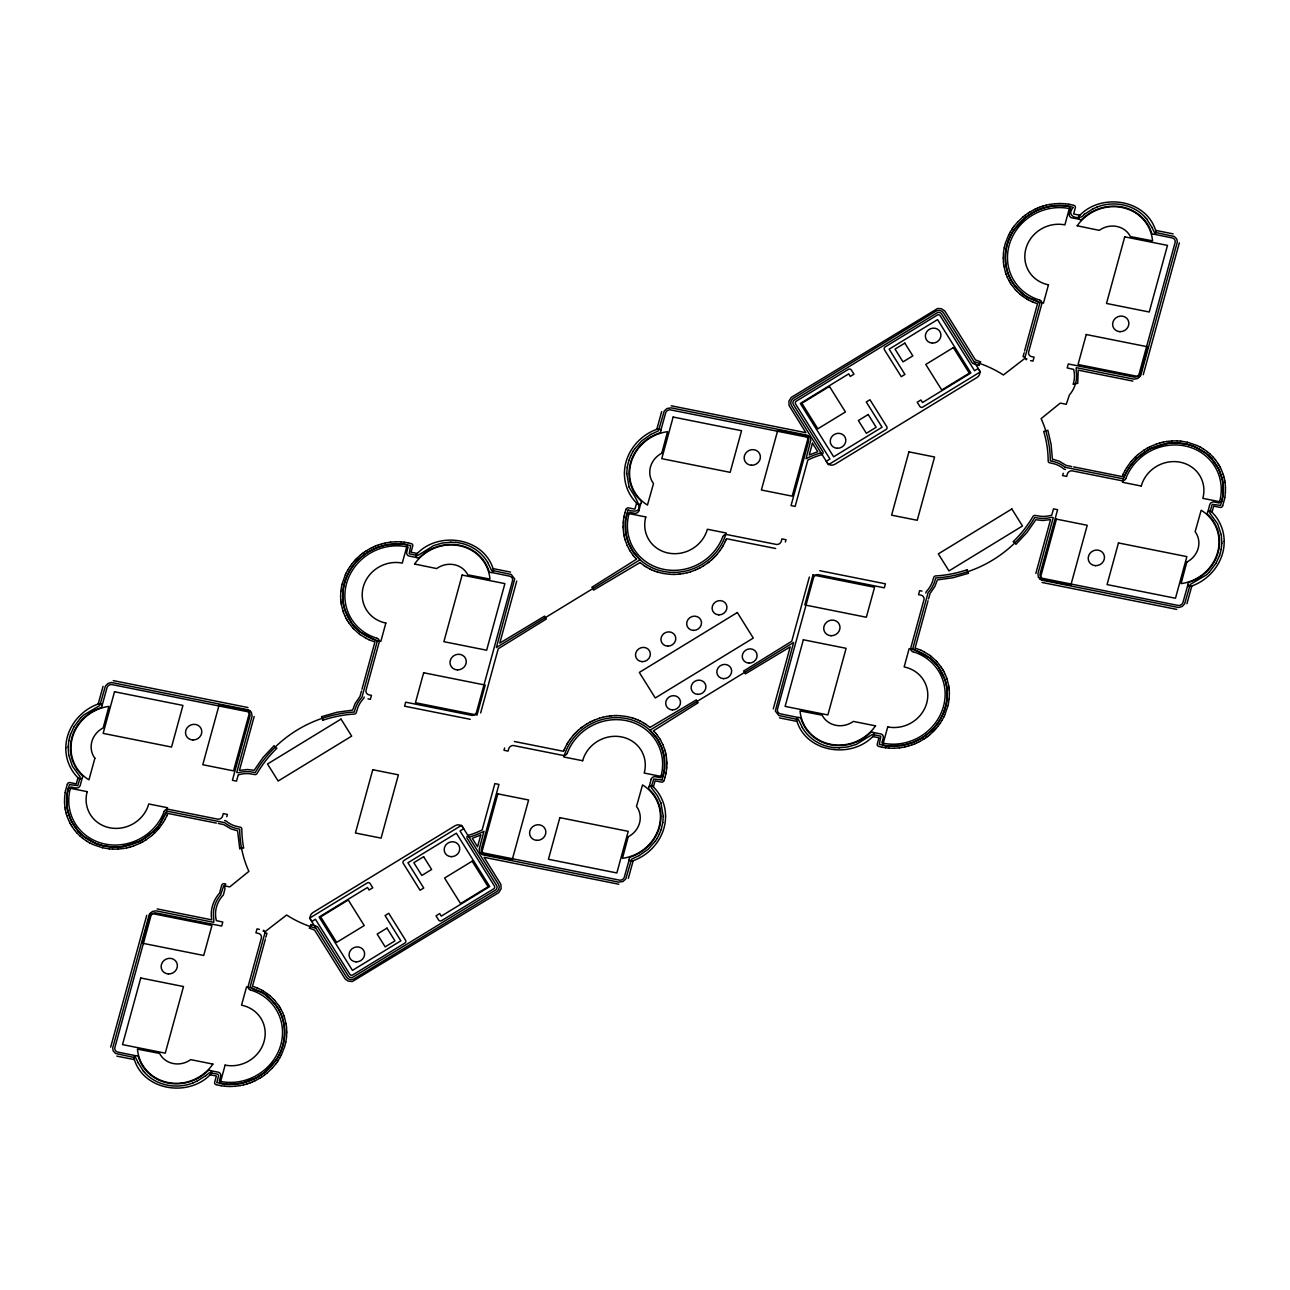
<?xml version="1.0" encoding="UTF-8"?>
<svg xmlns="http://www.w3.org/2000/svg" width="1290" height="1290" viewBox="0 0 1290 1290"><rect width="100%" height="100%" fill="white"/><g stroke="black" fill="none" stroke-linecap="round" stroke-linejoin="round"><path stroke-width="1.5" d="M626.747 473.559L627.214 467.319M663.254 816.441L662.786 822.681M286.783 1032.145L286.525 1037.095M340.625 596.077L340.866 591.126M623.135 526.094L623.231 522.837M666.865 763.906L666.769 767.163M949.375 693.923L949.134 698.874M1003.217 257.855L1003.475 252.905M68.144 746.894L68.709 755.15M1221.856 543.106L1221.291 534.85M68.144 746.878L68.822 740.654M1221.856 543.122L1221.179 549.346M64.613 797.543L64.532 802.477M1225.387 492.457L1225.468 487.523M64.613 797.446L65.193 792.512M623.247 522.74L623.376 521.144M666.624 768.856L666.753 767.26M1225.387 492.554L1224.807 497.488M286.525 1037.192L285.767 1042.127M340.882 591.046L341.624 586.112M623.376 521.063L623.828 517.806M666.624 768.937L666.172 772.194M949.118 698.954L948.376 703.889M1003.475 252.808L1004.233 247.874M627.214 467.319L628.843 460.482M662.786 822.681L661.157 829.518M65.209 792.415L65.5 790.835M623.844 517.709L624.134 516.129M665.866 773.871L666.156 772.291M1224.5 499.166L1224.79 497.585M68.822 740.637L69.612 737.219M1221.179 549.363L1220.388 552.781M65.516 790.754L67.306 784.256M110.666 1047.141L146.738 915.287M254.178 716.514L239.44 770.42L247.261 769.501L254.194 770.259L263.128 757.391L274.109 745.636A4.676 4.354 -27.6 0 0 276.834 748.216L276.899 748.232A114.552 106.731 -27.6 0 0 257.629 772.5L257.049 773.484A2.161 2 -27.6 0 1 254.662 774.564L249.808 773.726A28.364 26.429 -27.6 0 0 241.617 774.065L238.844 774.71A2.161 2 -27.6 0 1 238.279 774.758L236.522 781.127L232.41 780.305L250.002 715.966A4.305 4.015 -27.6 0 0 247.309 711.645L111.746 684.538A4.305 4.015 -27.6 0 0 107.086 687.393L102.152 705.34M341.64 586.015L341.995 584.451M285.413 1043.771L285.751 1042.207M516.726 581.081L499.778 643.13L544.654 616.104A4.676 4.354 -27.6 0 0 546.428 618.926L498.23 648.773L480.654 712.935M624.15 516.048L624.924 512.823M665.85 773.952L665.076 777.177M773.274 708.919L790.222 646.871L745.346 673.896A4.676 4.354 -27.6 0 0 743.572 671.074L791.77 641.227L809.346 577.065M1004.249 247.793L1004.587 246.229M948.005 705.549L948.36 703.985M1035.822 573.486L1050.56 519.58L1042.739 520.499L1035.805 519.741L1026.888 532.577L1015.891 544.364A4.676 4.354 -27.6 0 0 1013.166 541.784L1013.101 541.768A114.552 106.731 -27.6 0 0 1032.371 517.5L1032.951 516.516A2.161 2 -27.6 0 1 1035.338 515.436L1040.192 516.274A28.364 26.429 -27.6 0 0 1048.383 515.935L1051.737 515.242L1053.479 508.873L1057.59 509.695L1039.998 574.034A4.305 4.015 -27.6 0 0 1042.691 578.355L1178.254 605.462A4.305 4.015 -27.6 0 0 1182.914 602.607L1187.88 584.805M1179.334 242.859L1143.263 374.713M1224.484 499.246L1222.694 505.745M342.011 584.354L345.333 574.743M285.38 1043.868L284.51 1047.077M1004.62 246.132L1005.49 242.923M947.989 705.646L944.667 715.257M77.981 777.773L76.32 783.869L69.837 782.578A2.161 2 -27.6 0 0 67.435 783.917L67.37 784.046M98.169 704.05L103.055 686.312M226.766 816.731L227.395 814.425L223.299 813.603L222.525 816.328A4.305 4.015 -27.6 0 1 217.865 819.166L168.313 809.282A3.644 3.386 -27.6 0 0 164.072 811.555M263.225 931.267L263.273 931.074A2.161 2 -27.6 0 1 263.724 930.235L263.918 930.477A4.676 4.354 -27.6 0 0 266.917 933.315L266.159 936.33A2.161 2 -27.6 0 1 265.788 937.072L265.708 937.169M265.434 939.007L252.501 986.237L256.871 987.818M361.974 689.215L374.906 641.985L368.972 639.727M364.183 696.971L363.974 697.713A2.161 2 -27.6 0 1 363.538 698.535L361.716 700.696A28.364 26.429 -27.6 0 0 357.749 707.791L356.33 712.451A2.161 2 -27.6 0 1 354.282 714.079L353.121 714.144A114.552 106.731 -27.6 0 0 322.565 720.336L322.581 720.272A4.676 4.354 -27.6 0 0 321.468 716.708L337.012 712.257L352.638 710.113L355.072 703.647L359.991 696.439L361.232 691.891A2.161 2 -27.6 0 1 361.603 691.166L361.7 691.053M504.616 747.974L503.971 750.28L508.083 751.103L508.841 748.394A4.305 4.015 -27.6 0 1 513.517 745.539L563.053 755.424A3.644 3.386 -27.6 0 0 567.294 753.15M636.615 503.052L634.938 509.163L628.488 507.873A2.161 2 -27.6 0 0 626.053 509.211L625.956 509.469M656.803 429.344L661.689 411.591M660.77 430.634L665.721 412.671A4.305 4.015 -27.6 0 1 670.381 409.833L805.944 436.939A4.305 4.015 -27.6 0 1 808.637 441.245L791.044 505.583L795.14 506.406L807.846 460.046A78.642 73.272 -27.6 0 1 820.408 455.064L821.504 454.741A2.161 2 -27.6 0 0 822.827 451.677L793.221 404.254A3.596 3.338 -27.6 0 1 794.366 400.029L937.12 312.825A3.596 3.338 -27.6 0 1 941.442 313.696L972.144 362.78A2.161 2 -27.6 0 0 973.257 363.603L979.223 365.505A4.676 4.354 -27.6 0 1 980.739 361.877L975.433 359.91L944.844 311.051L941.41 308.729L937.653 308.471L791.221 397.417L788.883 401.271L789.109 405.576L805.879 432.682L671.203 405.786M661.802 453.193L667.559 431.666A42.022 39.152 -27.6 0 0 630.971 463.046A42.022 39.152 -27.6 0 0 647.467 505.051L653.498 483.573A21.495 20.027 -27.6 0 1 661.818 453.225M628.198 836.807L622.441 858.334A42.022 39.152 -27.6 0 0 659.029 826.955A42.022 39.152 -27.6 0 0 642.533 784.949L636.502 806.427A21.495 20.027 -27.6 0 1 628.182 836.775M629.246 859.511L624.279 877.329A4.305 4.015 -27.6 0 1 619.619 880.167L484.056 853.061A4.305 4.015 -27.6 0 1 481.363 848.756L498.956 784.417L494.86 783.594L482.154 829.954A78.642 73.272 -27.6 0 1 469.592 834.936L468.496 835.259A2.161 2 -27.6 0 0 467.174 838.323L496.779 885.746A3.596 3.338 -27.6 0 1 495.634 889.971L352.88 977.175A3.596 3.338 -27.6 0 1 348.558 976.304L317.856 927.22A2.161 2 -27.6 0 0 316.743 926.397L310.777 924.495A4.676 4.354 -27.6 0 1 309.261 928.123L314.567 930.09L345.156 978.949L348.09 981.093L352.347 981.529L498.779 892.583L501.117 888.729L500.891 884.424L484.121 857.318L618.797 884.214M633.197 860.656L628.311 878.409M653.385 786.948L655.062 780.837L661.544 782.127A2.161 2 -27.6 0 0 663.947 780.789L664.044 780.531M785.384 542.026L786.029 539.72L781.917 538.898L781.159 541.606A4.305 4.015 -27.6 0 1 776.483 544.461L726.947 534.576A3.644 3.386 -27.6 0 0 722.706 536.85M925.817 593.029L926.026 592.287A2.161 2 -27.6 0 1 926.462 591.465L928.284 589.304A28.364 26.429 -27.6 0 0 932.251 582.209L933.67 577.549A2.161 2 -27.6 0 1 935.718 575.921L936.879 575.856A114.552 106.731 -27.6 0 0 967.436 569.664L967.419 569.729A4.676 4.354 -27.6 0 0 968.532 573.292L952.988 577.743L937.362 579.887L934.928 586.353L930.009 593.561L928.768 598.109A2.161 2 -27.6 0 1 928.397 598.834L928.3 598.947M928.026 600.785L915.094 648.015L921.028 650.273M1024.566 350.993L1037.499 303.763L1033.129 302.183M1026.775 358.733L1026.727 358.926A2.161 2 -27.6 0 1 1026.276 359.765L1026.082 359.523A4.676 4.354 -27.6 0 0 1023.083 356.685L1023.841 353.67A2.161 2 -27.6 0 1 1024.212 352.928L1024.292 352.831M1063.234 473.269L1062.605 475.575L1066.701 476.397L1067.475 473.672A4.305 4.015 -27.6 0 1 1072.135 470.834L1121.687 480.719A3.644 3.386 -27.6 0 0 1125.928 478.445M1191.831 585.95L1186.945 603.688M1212.02 512.227L1213.68 506.132L1220.163 507.422A2.161 2 -27.6 0 0 1222.565 506.083L1222.662 505.825M69.612 737.203L70.45 734.51M1220.388 552.797L1219.55 555.49M624.941 512.727L625.924 509.55M665.06 777.273L664.076 780.45M638.84 510.743L640.759 503.519M651.16 779.257L649.241 786.481M284.477 1047.158L281.317 1055.043M627.956 510.066L625.489 521.176L625.698 532.415M662.044 779.934L664.511 768.824L664.302 757.585M1005.523 242.843L1008.683 234.957M628.843 460.466L630.665 455.838M661.157 829.535L659.335 834.162M70.45 734.51L74.014 726.738M1219.55 555.49L1215.986 563.262M627.956 510.034C649.95 516.145 632.793 494.183 629.117 487.072M662.044 779.966L653.724 778.983L651.144 787.368L657.303 795.559L660.883 802.928M167.377 814.571L167.845 813.409L216.349 823.101M564.004 750.135L563.537 751.312L514.339 741.492M725.996 539.865L726.463 538.688L775.661 548.508M1122.623 475.429L1122.155 476.591L1073.651 466.899M166.684 816.151L167.345 814.651M564.036 750.054L564.697 748.555M725.303 541.445L725.964 539.946M1122.655 475.349L1123.316 473.849M630.665 455.838L633.003 451.403M659.335 834.162L656.997 838.597M166.636 816.231L165.136 819.247M345.381 574.663L346.091 573.179M564.73 748.474L567.084 743.943M725.27 541.526L722.916 546.057M943.909 716.821L944.619 715.337M1123.364 473.769L1124.864 470.753M346.123 573.099L347.719 570.132M281.268 1055.123L279.672 1058.09M1008.732 234.877L1010.328 231.91M943.877 716.901L942.281 719.868M165.104 819.327L163.395 822.246M1124.896 470.673L1126.605 467.754M74.014 726.721L80.528 718.078M1215.986 563.279L1209.472 571.922M347.768 570.051L349.574 567.181M279.624 1058.171L277.834 1061.057M567.132 743.862L567.971 742.46M722.029 547.541L722.868 546.138M1010.376 231.829L1012.166 228.943M942.232 719.949L940.426 722.819M633.019 451.403L634.567 448.985M656.981 838.597L655.433 841.015M163.346 822.327L159.331 827.938M276.044 1060.057C287.831 1043.223 287.686 1018.616 274.012 1002.878M568.019 742.379L569.906 739.557M721.981 547.621L720.094 550.443M1013.956 229.942C1002.169 246.777 1002.314 271.384 1015.988 287.122M1126.654 467.673L1130.669 462.062M349.622 567.1L350.558 565.746M276.028 1060.074L264.627 1072.409M276.834 1062.492L277.785 1061.122M1012.215 228.878L1013.166 227.508M1013.972 229.926L1025.373 217.591M939.443 724.254L940.378 722.9M634.583 448.968L641.775 440.825L650.724 434.472M655.417 841.032L648.225 849.175L639.276 855.528M350.606 565.665L351.606 564.327M275.802 1063.895L276.786 1062.557M569.97 739.476L573.163 735.429M720.03 550.524L716.837 554.571M1013.214 227.443L1014.198 226.105M938.394 725.673L939.394 724.335M82.125 778.225L80.206 785.449A3.644 3.386 -27.6 0 1 75.9 787.997L70.789 786.981L70.402 788.303A49.907 46.505 -27.6 0 0 102.958 843.579A49.907 46.505 -27.6 0 0 164.024 811.813M1207.875 511.775L1209.794 504.551A3.644 3.386 -27.6 0 1 1214.1 502.004L1219.211 503.019L1219.598 501.697A49.907 46.505 -27.6 0 0 1187.042 446.421A49.907 46.505 -27.6 0 0 1125.976 478.187M351.654 564.262L353.815 561.618M275.738 1063.976L272.416 1067.927M1014.263 226.024L1017.584 222.073M938.346 725.738L936.185 728.382M158.202 829.276L159.283 828.003M1130.717 461.997L1131.798 460.724M353.879 561.537L354.976 560.295M158.154 829.341L154.574 833.098M715.66 555.877L716.772 554.635M573.228 735.365L574.34 734.123M1131.846 460.659L1135.426 456.902M935.024 729.705L936.121 728.463M355.04 560.231L356.201 559.022M154.3 830.534C161.202 826.293 162.056 815.393 167.765 811.281L224.783 822.681A30.476 28.396 -27.6 0 0 237.537 828.744L239.714 829.18L239.714 830.308A116.713 108.731 -27.6 0 0 248.228 869.928L248.873 871.379L229.733 886.907L223.75 885.698L220.606 895.002A30.525 28.445 -27.6 0 0 213.85 919.173L213.721 922.334L156.026 910.837L152.349 911.482L149.253 914.513L112.665 1048.061L113.246 1051.011L115.632 1053.495L135.789 1057.832L138.143 1062.734M1017.649 222.009L1022.68 217.204M714.45 557.151L715.595 555.942M574.405 734.058L575.55 732.849M272.351 1067.991L267.32 1072.796M1135.7 459.466L1129.347 467.27L1122.784 478.719L1065.217 467.319M933.799 730.979L934.96 729.769M80.528 718.062L83.141 715.531M1209.472 571.938L1206.86 574.469M356.266 558.957L357.459 557.78M153.091 831.727L154.284 830.55M713.193 558.393L714.386 557.216M575.614 732.784L576.807 731.607M1135.716 459.45L1136.909 458.272M932.541 732.22L933.734 731.043M357.524 557.715L360.071 555.426M153.075 831.744L142.206 839.822M154.494 833.163L151.946 835.469M711.903 559.586L713.128 558.457M576.872 731.543L578.097 730.414M1135.506 456.837L1138.054 454.531M1136.925 458.256L1147.794 450.178M932.476 732.285L929.929 734.574M711.838 559.65L709.21 561.876M578.162 730.35L580.79 728.124M83.705 715.031L99.814 705.517L105.361 686.183L107.844 683.506L111.44 682.475L248.599 709.887L251.34 712.193L252.114 716.144L236.747 772.388L238.457 772.726A30.476 28.396 -27.6 0 1 253.033 772.194L255.21 772.565L255.807 771.549A116.713 108.731 -27.6 0 1 353.089 712.112L354.282 712.048L354.847 709.935A30.476 28.396 -27.6 0 1 361.926 697.31L377.148 641.662L374.503 639.663M1206.295 574.969L1190.186 584.483L1184.639 603.817L1182.156 606.494L1178.56 607.525L1041.401 580.113L1038.402 577.34L1037.886 573.856L1053.253 517.613L1051.543 517.274A30.476 28.396 -27.6 0 1 1036.95 517.871L1034.79 517.435L1034.193 518.451A116.713 108.731 -27.6 0 1 936.911 577.888L935.718 577.952L935.153 580.065A30.476 28.396 -27.6 0 1 928.074 592.691L912.852 648.338L915.497 650.337M360.152 555.361L361.442 554.297M362.764 555.829C348.461 566.955 340.157 585.918 343.43 603.962M151.865 835.533L146.27 839.693M1022.744 217.139L1025.453 214.995M267.256 1072.861L264.547 1075.005M1138.135 454.467L1143.73 450.307M927.236 734.171C941.539 723.045 949.843 704.082 946.57 686.038M928.558 735.703L929.848 734.639M1084.293 214.333C1080.069 221.154 1064.766 216.591 1073.28 207.4C1060.283 203.739 1045.835 205.658 1033.919 211.995M205.707 1075.667L209.641 1072.635L217.849 1074.231L218.639 1075.489L216.752 1082.649L228.346 1084.406L241.746 1083.229L256.081 1078.005M1084.31 214.317L1092.969 208.851M205.691 1075.683L197.031 1081.149M361.522 554.249L362.845 553.216M362.78 555.813L364.119 554.781M1025.389 217.575L1033.903 212.011M707.807 562.956L709.129 561.94M580.871 728.06L582.193 727.044M264.611 1072.425L256.097 1077.988M925.881 735.219L927.22 734.187M927.155 736.784L928.477 735.751M362.925 553.168L364.28 552.184M364.135 554.764L368.343 551.926M1025.518 214.946L1028.356 212.963M707.726 563.021L703.405 565.939M582.274 726.98L586.595 724.061M264.482 1075.054L261.644 1077.037M925.865 735.236L921.657 738.074M925.72 737.816L927.075 736.832M364.361 552.136L365.747 551.185M924.253 738.815L925.639 737.864M365.828 551.136L370.327 548.492M1028.436 212.915L1029.855 212.011M146.189 839.742L143.238 841.548M1143.811 450.258L1146.762 448.452M260.145 1077.988L261.564 1077.086M924.172 738.864L919.673 741.508M826.293 461.304L829.97 459.047L795.559 403.98A2.161 2 -27.6 0 1 796.333 401.158L848.417 369.343A2.161 2 -27.6 0 1 851.319 369.924L853.98 374.181L850.304 376.438L848.707 373.874L800.3 403.447L833.646 456.805L882.054 427.232L866.267 401.98L869.944 399.739L886.794 426.7A2.161 2 -27.6 0 1 886.02 429.522L828.422 464.706L791.544 405.673A5.74 5.353 -27.6 0 1 793.608 398.126L935.734 311.293A5.74 5.353 -27.6 0 1 943.474 312.841L980.368 371.875L922.785 407.06A2.161 2 -27.6 0 1 919.883 406.479L917.222 402.222L920.899 399.981L922.495 402.528L970.886 372.971L937.54 319.614L889.149 349.171L904.935 374.439L901.258 376.68L884.408 349.719A2.161 2 -27.6 0 1 885.182 346.897L937.25 315.083A2.161 2 -27.6 0 1 940.152 315.663L974.563 370.73L978.239 368.472M311.761 921.528L315.437 919.27L349.848 974.337A2.161 2 -27.6 0 0 352.75 974.918L404.818 943.103A2.161 2 -27.6 0 0 405.592 940.281L388.742 913.32L385.065 915.561L400.851 940.829L352.46 970.386L319.114 917.029L367.505 887.472L369.101 890.019L372.778 887.778L370.117 883.521A2.161 2 -27.6 0 0 367.215 882.94L309.632 918.125L346.526 977.159A5.74 5.353 -27.6 0 0 354.266 978.707L496.392 891.874A5.74 5.353 -27.6 0 0 498.456 884.327L461.578 825.294L403.98 860.478A2.161 2 -27.6 0 0 403.206 863.3L420.056 890.261L423.733 888.02L407.946 862.768L456.354 833.195L489.7 886.552L441.293 916.126L439.697 913.562L436.02 915.819L438.681 920.076A2.161 2 -27.6 0 0 441.583 920.657L493.667 888.842A2.161 2 -27.6 0 0 494.441 886.02L460.03 830.954L463.707 828.696M368.36 551.91L377.502 547.428L387.29 544.67M1029.936 211.963L1034.515 209.448M703.324 565.988L700.325 567.697M586.676 724.013L589.675 722.303M260.064 1078.037L255.484 1080.552M921.64 738.09L912.498 742.572L902.71 745.33M142.19 839.838L139.207 841.419M141.69 842.402L143.158 841.596M1146.842 448.404L1148.31 447.598M1147.81 450.162L1150.793 448.581M650.724 434.456L658.448 430.812L664.253 410.994L667.091 408.462L671.316 407.882L807.218 435.182L809.943 437.439L810.813 440.293L806.04 458.708L806.992 458.224A80.802 75.272 -27.6 0 1 819.876 453.129L820.988 452.79M639.276 855.544L631.552 859.188L625.747 879.006L622.909 881.538L618.684 882.118L482.782 854.819L480.057 852.561L479.203 849.175L483.96 831.292L483.008 831.776A80.802 75.272 -27.6 0 1 470.124 836.871L469.012 837.21M370.407 548.443L371.907 547.669M140.11 843.208L141.61 842.451M698.745 568.503L700.228 567.745M589.772 722.255L591.255 721.497M1148.39 447.549L1149.89 446.791M918.093 742.331L919.593 741.557M1092.969 208.851L1097 207.093M197.031 1081.149L193 1082.907M1034.596 209.415L1036.112 208.69M371.988 547.637L373.519 546.912M697.132 569.261L698.648 568.551M139.175 841.435L123.05 846.498M140.03 843.257L133.579 845.95M1149.97 446.743L1156.42 444.05M1150.825 448.565L1166.95 443.502M591.352 721.449L592.868 720.739M916.481 743.088L918.012 742.363M253.888 1081.31L255.404 1080.585M1036.193 208.658L1037.74 207.98M373.6 546.879L375.132 546.202M695.504 569.97L697.051 569.309M592.949 720.691L594.497 720.03M914.868 743.798L916.4 743.121M252.26 1082.02L253.808 1081.342M1037.821 207.948L1039.385 207.319M375.229 546.17L376.777 545.541M695.423 570.003L690.521 571.793M594.577 719.997L599.479 718.207M913.223 744.459L914.771 743.83M250.615 1082.681L252.179 1082.052M1097.016 207.077C1113.302 200.595 1133.636 204.239 1145.439 217.591M192.984 1082.923C176.698 1089.405 156.364 1085.761 144.561 1072.409M1039.466 207.287L1041.046 206.706M376.874 545.509L378.454 544.944M911.546 745.056L913.126 744.491M248.954 1083.294L250.534 1082.713M1041.143 206.674L1042.723 206.158M378.534 544.912L381.824 543.88M1156.517 444.018L1159.807 442.986M133.483 845.982L130.193 847.014M911.466 745.088L908.176 746.12M247.277 1083.842L248.857 1083.326M1042.82 206.126L1046.142 205.191M690.424 571.825L687.119 572.76M599.576 718.175L602.881 717.24M247.18 1083.874L243.858 1084.809M381.921 543.848L385.258 543.025M1159.887 442.954L1161.516 442.535M128.484 847.465L130.113 847.046M908.079 746.152L904.742 746.975M1046.222 205.174L1049.576 204.449M1161.613 442.502L1163.241 442.131M687.022 572.776L683.668 573.502M602.978 717.224L606.332 716.498M126.759 847.869L128.387 847.498M243.778 1084.825L240.424 1085.551M385.339 543.009L390.467 542.139M1163.322 442.115L1166.708 441.486M126.678 847.885L123.292 848.514M904.661 746.991L899.533 747.861M1154.179 234.248L1172.465 237.973A4.305 4.015 -27.6 0 1 1175.158 242.294L1139.022 374.293A4.305 4.015 -27.6 0 1 1134.361 377.148L1068.281 363.957L1067.185 367.956L1073.683 369.392A2.161 2 -27.6 0 0 1073.732 369.972L1074.054 371.294A28.364 26.429 -27.6 0 1 1073.119 384.339L1077.747 383.291L1078.198 370.149L1132.83 381.082M491.571 572.47L509.856 576.211A4.305 4.015 -27.6 0 1 512.565 580.532L476.413 712.515A4.305 4.015 -27.6 0 1 471.753 715.37L405.673 702.179L404.576 706.178L470.237 719.304M798.429 717.53L780.144 713.789A4.305 4.015 -27.6 0 1 777.435 709.468L813.587 577.485A4.305 4.015 -27.6 0 1 818.247 574.63L884.327 587.821L885.424 583.822L819.763 570.696M135.821 1055.752L117.535 1052.027A4.305 4.015 -27.6 0 1 114.842 1047.706L150.978 915.707A4.305 4.015 -27.6 0 1 155.638 912.852L221.719 926.043L222.815 922.044L216.317 920.608A2.161 2 -27.6 0 0 216.269 920.028L215.946 918.706A28.364 26.429 -27.6 0 1 222.235 896.227L222.993 895.405A2.161 2 -27.6 0 0 223.509 894.502L224.992 888.617A4.676 4.354 -27.6 0 1 225.831 884.118L224.299 883.698A2.161 2 -27.6 0 0 221.703 885.295L219.542 893.18C213.092 900.259 209.931 910.385 211.802 919.851L157.17 908.918M1049.673 204.433L1054.817 203.739M387.322 544.67L404.012 544.235M683.571 573.518L680.185 574.034M606.429 716.482L609.815 715.966M902.677 745.33L885.988 745.765M240.327 1085.567L235.183 1086.261M1166.789 441.486L1171.933 440.938M1166.966 443.502L1171.981 442.986M123.034 846.498L118.019 847.014M123.211 848.514L118.067 849.062M390.564 542.139L395.708 541.768M678.443 574.211L680.088 574.05M609.912 715.95L611.557 715.789M899.436 747.861L894.293 748.232M1054.898 203.723L1060.057 203.514M678.346 574.227L674.944 574.421M611.654 715.773L615.056 715.579M235.103 1086.277L229.942 1086.486M1172.03 440.938L1177.173 440.89M1171.997 442.97L1177.012 442.922M118.003 847.03L112.988 847.079M117.971 849.062L112.827 849.11M450.791 542.187L442.131 543.074L433.73 545.573L417.605 555.603L409.204 553.781L410.688 545.589L404.028 544.251M839.21 747.813L847.869 746.926L856.27 744.427L872.395 734.397L880.796 736.219L879.329 744.378L885.972 745.749M395.804 541.752L400.932 541.865M673.187 574.437L674.847 574.421M615.153 715.579L616.813 715.563M894.196 748.248L889.068 748.135M450.807 542.187L455.822 542.413M839.193 747.813L834.179 747.587M1060.154 203.514L1063.54 203.643M673.106 574.437L669.703 574.308M616.894 715.563L620.297 715.692M229.846 1086.486L226.459 1086.357M1177.27 440.89L1180.64 441.132M1177.028 442.922L1186.881 444.244M112.972 847.079L103.119 845.756M112.73 849.11L109.36 848.868M1063.637 203.643L1065.266 203.788M401.029 541.881L404.383 542.219M669.623 574.308L662.85 573.405M620.377 715.692L627.15 716.595M888.971 748.119L885.617 747.781M224.734 1086.212L226.363 1086.357M455.838 542.413C468.802 543.606 481.202 551.056 487.668 562.456M834.162 747.587C821.198 746.394 808.798 738.944 802.332 727.544M1065.363 203.804L1068.7 204.239M1180.737 441.132L1187.461 442.26M109.263 848.868L102.539 847.74M224.637 1086.196L221.3 1085.761M404.48 542.235L407.801 542.784M885.52 747.765L882.199 747.216M1068.797 204.255L1070.394 204.562M219.606 1085.438L221.203 1085.745M1079.907 215.236L1073.635 213.979L1075.36 207.674A2.161 2 -27.6 0 0 1074.086 205.433L1073.957 205.4M1155.614 230.378L1173.142 233.877M1030.597 360.636L1032.984 361.119L1034.08 357.12L1031.29 356.54A4.305 4.015 -27.6 0 1 1028.582 352.218L1041.772 303.972A3.644 3.386 -27.6 0 0 1039.659 300.022M1052.463 461.256L1050.286 460.82L1050.286 459.691A116.713 108.731 -27.6 0 0 1041.772 420.072L1041.127 418.621L1060.267 403.093L1066.25 404.302L1069.394 394.998A30.525 28.445 -27.6 0 0 1076.15 370.827L1076.279 367.666L1134.039 379.179L1137.716 378.486L1140.747 375.487L1177.335 241.939L1176.786 239.053L1174.368 236.505L1154.211 232.168L1151.857 227.266M1065.443 469.463L1064.669 469.318A2.161 2 -27.6 0 1 1063.847 468.947L1061.702 467.319A28.364 26.429 -27.6 0 0 1054.527 463.916L1049.737 462.82A2.161 2 -27.6 0 1 1048.173 460.949L1048.157 459.837A114.552 106.731 -27.6 0 0 1044.094 432.779L1043.691 431.457L1047.835 430.263L1051.076 444.26L1052.398 459.143L1059.009 461.094L1066.233 465.416L1070.91 466.351A2.161 2 -27.6 0 1 1071.651 466.657L1071.748 466.738M1042.014 582.467L1176.738 609.396M921.995 591.126L919.625 590.659L918.528 594.658L921.318 595.238A4.305 4.015 -27.6 0 1 924.011 599.56L910.821 647.79A3.644 3.386 -27.6 0 0 912.949 651.756M417.299 553.458L411.026 552.217L412.752 545.896A2.161 2 -27.6 0 0 411.494 543.671L407.882 542.8M493.006 568.6L510.55 572.099M416.686 557.554L409.253 556.071A3.644 3.386 -27.6 0 1 406.753 552.056L408.108 547.089L406.753 546.783A49.907 46.505 -27.6 0 0 347.204 581.306A49.907 46.505 -27.6 0 0 376.793 638.211M873.427 732.526L880.844 733.946A3.644 3.386 -27.6 0 1 883.247 737.944L881.892 742.911L883.247 743.217A49.907 46.505 -27.6 0 0 942.796 708.694A49.907 46.505 -27.6 0 0 913.207 651.789M779.45 717.901L796.994 721.4M872.701 736.542L878.974 737.783L877.248 744.104A2.161 2 -27.6 0 0 878.506 746.329L882.118 747.2M368.005 698.874L370.375 699.341L371.472 695.342L368.682 694.762A4.305 4.015 -27.6 0 1 365.989 690.44L379.179 642.21A3.644 3.386 -27.6 0 0 377.051 638.244M113.262 680.604L247.986 707.533M224.557 820.537L225.331 820.682A2.161 2 -27.6 0 1 226.153 821.053L228.298 822.681A28.364 26.429 -27.6 0 0 235.473 826.084L240.263 827.18A2.161 2 -27.6 0 1 241.827 829.051L241.843 830.163A114.552 106.731 -27.6 0 0 243.488 846.982L243.697 848.111A4.676 4.354 -27.6 0 0 239.763 848.965L237.602 830.857L230.991 828.906L223.767 824.584L219.09 823.649A2.161 2 -27.6 0 1 218.349 823.343L218.252 823.262M259.403 929.364L257.016 928.881L255.92 932.88L258.709 933.46A4.305 4.015 -27.6 0 1 261.418 937.782L248.228 986.028A3.644 3.386 -27.6 0 0 250.341 989.978M116.858 1056.123L134.386 1059.622M210.093 1074.764L216.365 1076.021L214.656 1082.294A2.161 2 -27.6 0 0 215.914 1084.568L216.172 1084.648M1070.49 204.578L1073.748 205.336M662.77 573.373L657.852 572.147M627.23 716.627L632.148 717.853M219.51 1085.422L216.252 1084.664M1187.542 442.276L1197.152 445.534M1186.897 444.26L1193.169 446.163M103.103 845.74L96.831 843.837M102.458 847.724L92.848 844.466M973.982 361.651L975.643 362.151A116.713 108.731 -27.6 0 1 1003.378 374.987L1024.679 358.523L1039.724 303.569C1036.563 298.748 1026.84 299.103 1022.889 293.781M316.018 928.349L314.357 927.849A116.713 108.731 -27.6 0 1 286.622 915.013L265.321 931.477L250.276 986.431C253.162 991.462 263.353 990.736 267.111 996.219M656.223 571.631L657.771 572.115M632.229 717.885L633.777 718.369M915.529 650.337L929.719 657.997M654.627 571.051L656.142 571.599M633.858 718.401L635.373 718.949M374.471 639.663L360.281 632.003M1193.186 446.163L1194.685 446.759M653.03 570.422L654.53 571.019M635.47 718.981L636.97 719.578M95.315 843.241L96.814 843.837M1031.581 301.505L1033.048 302.134M1194.701 446.759L1205.844 453.258M651.482 569.745L652.95 570.39M637.05 719.61L638.518 720.255M95.299 843.241L84.156 836.742M256.952 987.866L258.419 988.495M1031.484 301.457L1028.533 299.99M1197.233 445.582L1200.184 447.05M921.108 650.305L924.059 651.773M649.95 569.019L651.402 569.712M638.598 720.288L640.05 720.981M368.892 639.695L365.941 638.228M92.767 844.418L89.816 842.951M258.516 988.543L261.467 990.011M649.87 568.987L646.983 567.423M640.13 721.013L643.017 722.577M1027.066 299.167L1028.469 299.957M1200.264 447.082L1203.086 448.743M924.14 651.821L929.751 655.352M365.86 638.179L360.249 634.648M89.736 842.918L86.914 841.257M261.531 990.043L262.934 990.833M1026.985 299.135L1022.857 296.426M645.532 566.552L646.903 567.374M643.097 722.626L644.468 723.448M263.015 990.865L267.143 993.574M1203.167 448.791L1207.214 451.629M644.129 565.633L645.468 566.504M644.532 723.497L645.871 724.367M86.833 841.209L82.786 838.371M1079.182 219.252L1071.748 217.817A3.644 3.386 -27.6 0 1 1069.345 213.834L1070.716 208.851L1069.345 208.561A49.907 46.505 -27.6 0 0 1009.812 243.084A49.907 46.505 -27.6 0 0 1039.401 299.99M210.818 1070.748L218.252 1072.183A3.644 3.386 -27.6 0 1 220.655 1076.166L219.284 1081.149L220.655 1081.439A49.907 46.505 -27.6 0 0 280.188 1046.916A49.907 46.505 -27.6 0 0 250.599 990.011M644.049 565.584L640.114 562.617M645.951 724.416L649.886 727.383M1021.519 295.41L1022.776 296.361M929.816 655.401L931.09 656.352M358.91 633.648L360.184 634.599M267.224 993.639L268.481 994.59M1021.632 292.766L1022.873 293.765M1020.213 294.362L1021.438 295.362M1207.279 451.677L1209.762 453.774M1205.86 453.274L1209.456 456.402M931.154 656.417L936.04 660.819M929.735 657.997L930.961 658.997M359.039 631.004L360.265 632.003M358.846 633.584L353.96 629.181M84.14 836.726L80.544 833.598M82.721 838.323L80.238 836.226M268.562 994.638L269.787 995.638M267.127 996.235L268.368 997.235M1021.615 292.749L1017.036 288.331M1020.148 294.297L1016.552 290.959M930.977 659.013L935.556 663.431M640.05 562.553L593.61 590.111A4.676 4.354 -27.6 0 0 591.836 587.289L636.47 559.215M649.95 727.447L696.39 699.889A4.676 4.354 -27.6 0 0 698.164 702.711L653.53 730.785M359.023 630.987L354.444 626.569M269.852 995.703L273.448 999.04M268.385 997.251L272.964 1001.669M1209.826 453.838L1213.293 457.289M80.174 836.162L76.707 832.711M1210.375 513.871L1209.778 512.517L1212.245 504.358L1220.614 505.406L1222.936 495.731L1223.13 484.476M79.625 776.129L80.19 777.612L77.755 785.642L69.386 784.594L67.064 794.269L66.87 805.524M1209.472 456.418L1211.681 458.708M80.528 833.582L78.319 831.292M1210.391 513.888L1217.615 523.821L1221.291 534.834M79.609 776.112L72.385 766.179L68.709 755.166M1015.424 289.75L1016.504 290.895M936.105 660.883L937.169 662.028M636.405 559.15L634.245 556.748M653.595 730.85L655.755 733.252M352.831 627.972L353.895 629.117M273.496 999.105L274.577 1000.25M1145.456 217.591L1146.778 219.155M144.544 1072.409L143.222 1070.845M1213.358 457.353L1215.438 459.837M1211.697 458.724L1218.776 469.205L1222.372 479.719M1016.004 287.138L1017.036 288.315M1015.359 289.686L1011.344 284.526M937.233 662.093L941.265 667.236M935.573 663.447L936.605 664.64M353.396 625.36L354.428 626.553M352.767 627.908L348.735 622.764M274.641 1000.314L278.656 1005.474M272.964 1001.685L273.996 1002.862M78.303 831.276L71.224 820.795L67.628 810.281M76.642 832.647L74.562 830.163M936.621 664.656L938.572 667.14M633.197 555.458L634.18 556.683M655.82 733.317L656.803 734.542M353.379 625.344L351.428 622.86M1146.794 219.155L1151.857 227.266M143.206 1070.845L138.143 1062.734M1215.486 459.901L1218.276 463.9M633.148 555.393L630.342 551.394M656.852 734.607L659.658 738.606M74.514 830.099L71.724 826.1M938.572 667.156L945.022 679.83M633.035 551.572L640.098 559.747L496.392 647.532L514.694 578.984L511.211 574.469L491.49 570.341L487.685 562.456M656.965 738.428L649.902 730.253L793.608 642.468L775.306 711.016L778.854 715.547L798.51 719.659L802.316 727.544M351.428 622.844L344.978 610.17M1010.441 283.139L1011.295 284.461M941.313 667.317L942.168 668.623M633.019 551.556L628.004 541.703L625.698 532.431M656.981 738.444L661.996 748.297L664.302 757.569M347.832 621.377L348.687 622.683M278.704 1005.539L279.559 1006.861M1218.324 463.965L1219.131 465.303M1009.586 281.736L1010.393 283.074M942.216 668.704L943.022 670.042M629.488 549.975L630.294 551.33M659.706 738.67L660.512 740.025M346.978 619.958L347.784 621.296M279.608 1006.926L280.414 1008.264M70.869 824.697L71.676 826.035M1219.179 465.384L1219.937 466.754M1008.78 280.285L1009.538 281.655M943.055 670.123L943.812 671.493M629.456 549.911L627.246 545.557M660.544 740.089L662.754 744.443M346.188 618.507L346.945 619.877M280.462 1008.345L281.22 1009.715M70.063 823.246L70.821 824.616M1219.985 466.835L1221.388 469.721M1008.748 280.204L1007.329 277.318M943.861 671.574L945.264 674.46M346.139 618.426L344.736 615.54M281.252 1009.796L282.671 1012.682M70.015 823.165L68.612 820.279M1221.42 469.802L1223.162 474.365M1007.296 277.237L1006.087 274.238M945.296 674.541L946.505 677.524M627.198 545.476L625.457 540.929M662.802 744.524L664.543 749.071M344.704 615.459L343.495 612.476M282.704 1012.763L283.913 1015.762M68.58 820.198L66.838 815.635M629.101 487.072L626.747 473.575M660.899 802.928L663.254 816.425M1005.555 272.674L1006.071 274.157M946.538 677.605L947.037 679.088M342.963 610.912L343.463 612.395M283.929 1015.843L284.445 1017.326M1223.194 474.446L1223.646 475.946M1005.523 272.593L1003.959 266.24M947.07 679.169L948.65 685.522M945.038 679.846L946.554 686.006M624.973 539.349L625.44 540.849M664.56 749.151L665.027 750.651M344.962 610.154L343.446 603.994M342.93 610.831L341.35 604.478M284.477 1017.407L286.041 1023.76M66.354 814.054L66.806 815.554M1223.678 476.026L1224.081 477.542M624.553 537.737L624.957 539.268M665.043 750.732L665.447 752.264M65.919 812.458L66.322 813.974M1224.097 477.639L1224.452 479.171M624.183 536.124L624.521 537.656M665.479 752.344L665.817 753.876M65.548 810.829L65.903 812.361M1224.468 479.251L1224.774 480.799M1222.388 479.735L1223.13 484.443M623.86 534.495L624.167 536.043M665.834 753.957L666.14 755.505M67.612 810.265L66.87 805.557M65.226 809.201L65.532 810.749M1224.79 480.88L1225.032 482.444M1003.701 264.595L1003.943 266.159M948.666 685.619L948.908 687.167M666.156 755.585L666.398 757.149M623.602 532.851L623.844 534.415M341.092 602.833L341.334 604.381M286.058 1023.841L286.299 1025.405M64.968 807.556L65.209 809.12M1225.032 482.525L1225.468 487.426M1003.491 262.95L1003.685 264.514M948.924 687.264L949.118 688.828M666.414 757.23L666.833 762.132M623.586 532.77L623.167 527.868M340.882 601.172L341.076 602.736M286.315 1025.486L286.509 1027.05M64.968 807.476L64.532 802.574M1003.475 262.854L1003.217 257.936M949.118 688.908L949.263 690.489M340.737 599.511L340.882 601.092M286.525 1027.146L286.783 1032.064M949.263 690.585L949.375 693.843M340.737 599.415L340.625 596.157M666.849 762.229L666.865 763.809M623.135 526.191L623.151 527.771M462.82 827.277A5.74 5.353 -27.6 0 0 455.08 825.729L312.938 912.562A5.74 5.353 -27.6 0 0 310.874 920.109M827.18 462.723A5.74 5.353 -27.6 0 0 834.92 464.271L977.062 377.438A5.74 5.353 -27.6 0 0 979.126 369.891M722.642 537.091A49.907 46.505 -27.6 0 1 641.823 558.441L640.711 557.393A49.907 46.505 -27.6 0 1 629.036 513.597L629.423 512.275L634.535 513.291A3.644 3.386 -27.6 0 0 638.872 510.759M567.358 752.909A49.907 46.505 -27.6 0 1 648.177 731.559L649.289 732.607A49.907 46.505 -27.6 0 1 660.964 776.403L660.577 777.725L655.465 776.709A3.644 3.386 -27.6 0 0 651.128 779.241M1052.43 461.32A30.476 28.396 -27.6 0 1 1065.201 467.383M65.822 747.878C65.613 759.294 70.386 770.678 78.722 778.483A2.338 2.177 -27.6 0 0 81.963 778.386A2.338 2.177 -27.6 0 0 82.076 775.274A42.57 39.651 -27.6 0 1 100.539 707.823A2.338 2.177 -27.6 0 0 102.071 705.001A2.338 2.177 -27.6 0 0 99.201 703.679C80.496 709.774 65.919 727.915 65.822 747.845M624.441 473.172C624.247 484.572 629.004 495.973 637.341 503.777A2.338 2.177 -27.6 0 0 640.598 503.681A2.338 2.177 -27.6 0 0 640.695 500.552A42.57 39.651 -27.6 0 1 659.158 433.118A2.338 2.177 -27.6 0 0 660.706 430.279A2.338 2.177 -27.6 0 0 657.836 428.973C639.114 435.053 624.521 453.225 624.441 473.172M665.559 816.102C665.834 836.307 651.128 854.883 632.165 861.027A2.338 2.177 -27.6 0 1 629.294 859.721A2.338 2.177 -27.6 0 1 630.842 856.882A42.57 39.651 -27.6 0 0 649.305 789.432A2.338 2.177 -27.6 0 1 649.402 786.319A2.338 2.177 -27.6 0 1 652.659 786.223C660.819 793.866 665.559 804.928 665.559 816.102M1224.178 541.381C1224.452 561.585 1209.746 580.161 1190.799 586.321A2.338 2.177 -27.6 0 1 1187.929 584.999A2.338 2.177 -27.6 0 1 1189.461 582.161A42.57 39.651 -27.6 0 0 1207.94 514.726A2.338 2.177 -27.6 0 1 1208.037 511.614A2.338 2.177 -27.6 0 1 1211.278 511.517C1219.437 519.16 1224.178 530.222 1224.178 541.381M94.863 758.278L88.962 779.837A42.022 39.152 -27.6 0 1 72.353 737.767A42.022 39.152 -27.6 0 1 108.924 706.372L103.184 727.915A21.495 20.027 -27.6 0 0 94.896 758.262M114.52 691.746L103.136 733.381L171.538 747.055L182.938 705.42L114.52 691.746M150.382 913.191L142.174 943.167L203.739 955.471L211.947 925.494L150.382 913.191M140.755 977.997L122.518 1044.61L165.265 1053.156L183.502 986.544L140.755 977.997M219.187 704.775L202.772 764.712L233.555 770.872L249.97 710.919L219.187 704.775M225.121 1065.121L220.106 1083.439A52.068 48.504 -27.6 0 0 282.929 1045.061A52.068 48.504 -27.6 0 0 246.551 986.866L241.536 1005.184A32.315 30.105 -27.6 0 1 264.111 1041.304A32.315 30.105 -27.6 0 1 225.121 1065.121M385.855 623.054L380.84 641.372A52.068 48.504 -27.6 0 1 344.478 583.161A52.068 48.504 -27.6 0 1 407.301 544.783L402.27 563.101A32.315 30.105 -27.6 0 0 363.28 586.918A32.315 30.105 -27.6 0 0 385.855 623.054M372.762 769.711L355.427 833.001L381.082 838.129L398.4 774.838L372.762 769.711M423.652 672.751L415.445 702.728L477.01 715.047L485.217 685.071L423.652 672.751M462.126 575.066L443.889 641.678L486.653 650.225L504.89 583.612L462.126 575.066M480.767 835.033L477.542 846.788L472.253 838.307L480.767 835.033M497.827 793.85L481.412 853.787L512.178 859.946L528.61 799.994L497.827 793.85M559.844 817.65L548.443 859.285L616.846 872.959L628.246 831.34L559.844 817.65M673.154 417.041L661.754 458.66L730.156 472.35L741.557 430.715L673.154 417.041M777.822 430.054L761.39 490.007L792.173 496.15L808.588 436.214L777.822 430.054M812.458 443.212L809.233 454.967L817.747 451.694L812.458 443.212M812.99 574.953L804.783 604.929L866.348 617.249L874.556 587.273L812.99 574.953M803.347 639.775L785.11 706.388L827.874 714.934L846.111 648.322L803.347 639.775M908.918 451.871L891.6 515.162L917.238 520.289L934.573 456.999L908.918 451.871M887.73 726.899L882.699 745.217A52.068 48.504 -27.6 0 0 945.522 706.839A52.068 48.504 -27.6 0 0 909.16 648.628L904.145 666.946A32.315 30.105 -27.6 0 1 926.72 703.082A32.315 30.105 -27.6 0 1 887.73 726.899M1048.464 284.816L1043.449 303.134A52.068 48.504 -27.6 0 1 1007.071 244.939A52.068 48.504 -27.6 0 1 1069.894 206.561L1064.879 224.879A32.315 30.105 -27.6 0 0 1025.889 248.696A32.315 30.105 -27.6 0 0 1048.464 284.816M1086.261 334.529L1078.053 364.506L1139.618 376.809L1147.826 346.833L1086.261 334.529M1124.735 236.844L1106.498 303.456L1149.245 312.003L1167.482 245.39L1124.735 236.844M1056.446 519.128L1040.03 579.081L1070.813 585.225L1087.228 525.288L1056.446 519.128M1118.462 542.945L1107.062 584.58L1175.48 598.254L1186.864 556.619L1118.462 542.945M1186.816 562.085L1181.076 583.628A42.022 39.152 -27.6 0 0 1217.647 552.233A42.022 39.152 -27.6 0 0 1201.167 510.243L1195.137 531.722A21.495 20.027 -27.6 0 1 1186.8 562.069M414.59 564.02L436.649 568.568A21.495 20.027 -27.6 0 1 467.802 574.824L489.958 579.081A42.022 39.152 -27.6 0 0 459.353 545.718A42.022 39.152 -27.6 0 0 414.59 564.02M212.882 1064.089L212.802 1064.218A42.022 39.152 -27.6 0 1 168.055 1082.52A42.022 39.152 -27.6 0 1 137.45 1049.141L159.573 1053.414A21.495 20.027 -27.6 0 0 190.743 1059.638L212.882 1064.089M1077.198 225.782L1099.241 230.346A21.495 20.027 -27.6 0 1 1130.411 236.586L1152.551 240.859A42.022 39.152 -27.6 0 0 1121.945 207.48A42.022 39.152 -27.6 0 0 1077.198 225.782M875.491 725.851L875.41 725.98A42.022 39.152 -27.6 0 1 830.647 744.282A42.022 39.152 -27.6 0 1 800.042 710.919L822.165 715.192A21.495 20.027 -27.6 0 0 853.335 721.416L875.491 725.851M417.073 553.684L416.509 554.216A2.338 2.177 -27.6 0 0 416.412 557.328A2.338 2.177 -27.6 0 0 419.669 557.248A42.57 39.651 -27.6 0 1 488.926 571.099A2.338 2.177 -27.6 0 0 491.796 572.405A2.338 2.177 -27.6 0 0 493.328 569.567C484.169 537.624 438.987 530.658 417.089 553.652M1079.665 215.446L1079.117 215.978A2.338 2.177 -27.6 0 0 1079.021 219.107A2.338 2.177 -27.6 0 0 1082.262 219.026A42.57 39.651 -27.6 0 1 1151.535 232.861A2.338 2.177 -27.6 0 0 1154.389 234.183A2.338 2.177 -27.6 0 0 1155.921 231.345C1146.762 199.273 1101.579 192.516 1079.665 215.446M210.883 1074.022C189.146 1097.516 143.335 1091.034 134.079 1058.655A2.338 2.177 -27.6 0 1 135.611 1055.817A2.338 2.177 -27.6 0 1 138.481 1057.139A42.57 39.651 -27.6 0 0 207.738 1070.99A2.338 2.177 -27.6 0 1 210.98 1070.894A2.338 2.177 -27.6 0 1 210.883 1074.022M873.491 735.784C851.771 759.391 805.928 752.715 796.672 720.433A2.338 2.177 -27.6 0 1 798.204 717.595A2.338 2.177 -27.6 0 1 801.074 718.901A42.57 39.651 -27.6 0 0 870.347 732.752A2.338 2.177 -27.6 0 1 873.588 732.672A2.338 2.177 -27.6 0 1 873.491 735.784M829.454 386.419L801.88 403.27L817.844 428.812L845.418 411.962L829.454 386.419M904.838 343.124L895.034 349.106L903.016 361.877L912.82 355.895L904.838 343.124M341.028 719.094L267.514 764.003L278.156 781.031L351.67 736.122L341.028 719.094M953.342 347.607L925.769 364.441L941.732 389.999L969.306 373.149L953.342 347.607M868.186 414.525L858.382 420.524L866.364 433.295L876.168 427.296L868.186 414.525M737.332 612.54L639.308 672.429L655.272 697.971L753.296 638.082L737.332 612.54M348.268 900.001L320.694 916.851L336.658 942.393L364.231 925.559L348.268 900.001M423.636 856.705L413.832 862.704L421.814 875.475L431.618 869.476L423.636 856.705M1011.844 508.969L938.33 553.878L948.972 570.906L1022.486 525.997L1011.844 508.969M472.156 861.188L444.582 878.038L460.546 903.581L488.12 886.73L472.156 861.188M386.984 928.123L377.18 934.105L385.162 946.876L394.966 940.894L386.984 928.123M1141.263 486.04L1122.461 482.267A52.068 48.504 -27.6 0 1 1185.268 443.905A52.068 48.504 -27.6 0 1 1221.646 502.1L1202.828 498.343A32.315 30.105 -27.6 0 0 1180.253 462.223A32.315 30.105 -27.6 0 0 1141.263 486.04M645.79 516.951L626.988 513.194A52.068 48.504 -27.6 0 0 663.35 571.389A52.068 48.504 -27.6 0 0 726.173 533.012L707.355 529.255A32.315 30.105 -27.6 0 1 668.365 553.071A32.315 30.105 -27.6 0 1 645.79 516.951M582.645 760.745L563.827 756.988A52.068 48.504 -27.6 0 1 626.65 718.611A52.068 48.504 -27.6 0 1 663.012 776.806L644.21 773.049A32.315 30.105 -27.6 0 0 621.635 736.929A32.315 30.105 -27.6 0 0 582.645 760.745M87.172 791.657L68.354 787.9A52.068 48.504 -27.6 0 0 104.732 846.095A52.068 48.504 -27.6 0 0 167.539 807.734L148.737 803.96A32.315 30.105 -27.6 0 1 109.747 827.777A32.315 30.105 -27.6 0 1 87.172 791.657M642.21 661.657A7.546 7.031 -27.6 0 0 649.709 651.192A7.546 7.031 -27.6 0 0 636.889 650.708A7.546 7.031 -27.6 0 0 642.21 661.657M672.364 709.903A7.546 7.031 -27.6 0 0 679.846 699.454A7.546 7.031 -27.6 0 0 667.043 698.97A7.546 7.031 -27.6 0 0 672.364 709.903M667.639 646.129A7.546 7.031 -27.6 0 0 675.122 635.664A7.546 7.031 -27.6 0 0 662.318 635.18A7.546 7.031 -27.6 0 0 667.639 646.129M697.793 694.375A7.546 7.031 -27.6 0 0 705.275 683.91A7.546 7.031 -27.6 0 0 692.472 683.442A7.546 7.031 -27.6 0 0 697.793 694.375M693.375 630.407A7.546 7.031 -27.6 0 0 700.857 619.942A7.546 7.031 -27.6 0 0 688.054 619.458A7.546 7.031 -27.6 0 0 693.375 630.407M723.529 678.653A7.546 7.031 -27.6 0 0 731.011 668.204A7.546 7.031 -27.6 0 0 718.191 667.72A7.546 7.031 -27.6 0 0 723.529 678.653M718.804 614.879A7.546 7.031 -27.6 0 0 726.286 604.413A7.546 7.031 -27.6 0 0 713.467 603.93A7.546 7.031 -27.6 0 0 718.804 614.879M748.958 663.125A7.546 7.031 -27.6 0 0 756.44 652.659A7.546 7.031 -27.6 0 0 743.621 652.176A7.546 7.031 -27.6 0 0 748.958 663.125M168.474 973.95A8.256 7.692 -27.6 0 0 176.666 962.501A8.256 7.692 -27.6 0 0 162.637 961.969A8.256 7.692 -27.6 0 0 168.474 973.95M192.855 739.976A8.256 7.692 -27.6 0 0 201.063 728.511A8.256 7.692 -27.6 0 0 187.018 727.979A8.256 7.692 -27.6 0 0 192.855 739.976M457.353 669.897A8.256 7.692 -27.6 0 0 465.561 658.448A8.256 7.692 -27.6 0 0 451.516 657.916A8.256 7.692 -27.6 0 0 457.353 669.897M536.93 840.37A8.256 7.692 -27.6 0 0 545.138 828.906A8.256 7.692 -27.6 0 0 531.093 828.39A8.256 7.692 -27.6 0 0 536.93 840.37M1119.962 331.675A8.256 7.692 -27.6 0 0 1128.153 320.226A8.256 7.692 -27.6 0 0 1114.125 319.694A8.256 7.692 -27.6 0 0 1119.962 331.675M1095.565 565.665A8.256 7.692 -27.6 0 0 1103.756 554.2A8.256 7.692 -27.6 0 0 1089.727 553.668A8.256 7.692 -27.6 0 0 1095.565 565.665M831.066 635.728A8.256 7.692 -27.6 0 0 839.274 624.263A8.256 7.692 -27.6 0 0 825.229 623.747A8.256 7.692 -27.6 0 0 831.066 635.728M751.49 465.255A8.256 7.692 -27.6 0 0 759.681 453.806A8.256 7.692 -27.6 0 0 745.652 453.274A8.256 7.692 -27.6 0 0 751.49 465.255M451.21 856.673A7.901 7.353 -27.6 0 0 459.047 845.724A7.901 7.353 -27.6 0 0 445.631 845.224A7.901 7.353 -27.6 0 0 451.21 856.673M356.088 961.856A7.901 7.353 -27.6 0 0 363.925 950.891A7.901 7.353 -27.6 0 0 350.509 950.391A7.901 7.353 -27.6 0 0 356.088 961.856M837.274 448.275A7.901 7.353 -27.6 0 0 845.127 437.31A7.901 7.353 -27.6 0 0 831.695 436.81A7.901 7.353 -27.6 0 0 837.274 448.275M932.412 343.092A7.901 7.353 -27.6 0 0 940.249 332.127A7.901 7.353 -27.6 0 0 926.817 331.627A7.901 7.353 -27.6 0 0 932.412 343.092"/></g></svg>
